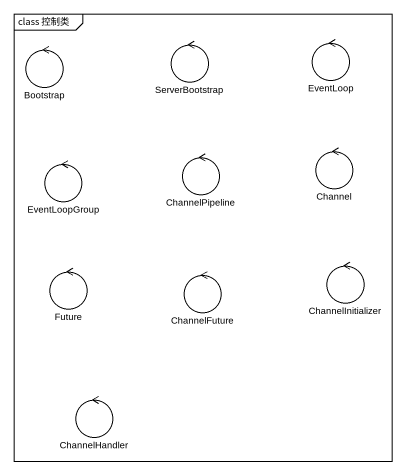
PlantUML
@startuml
mainframe class 控制类
control Bootstrap
control ServerBootstrap
control EventLoop
control EventLoopGroup
control ChannelPipeline
control Channel
control Future
control ChannelFuture
control ChannelInitializer
control ChannelHandler
@enduml
